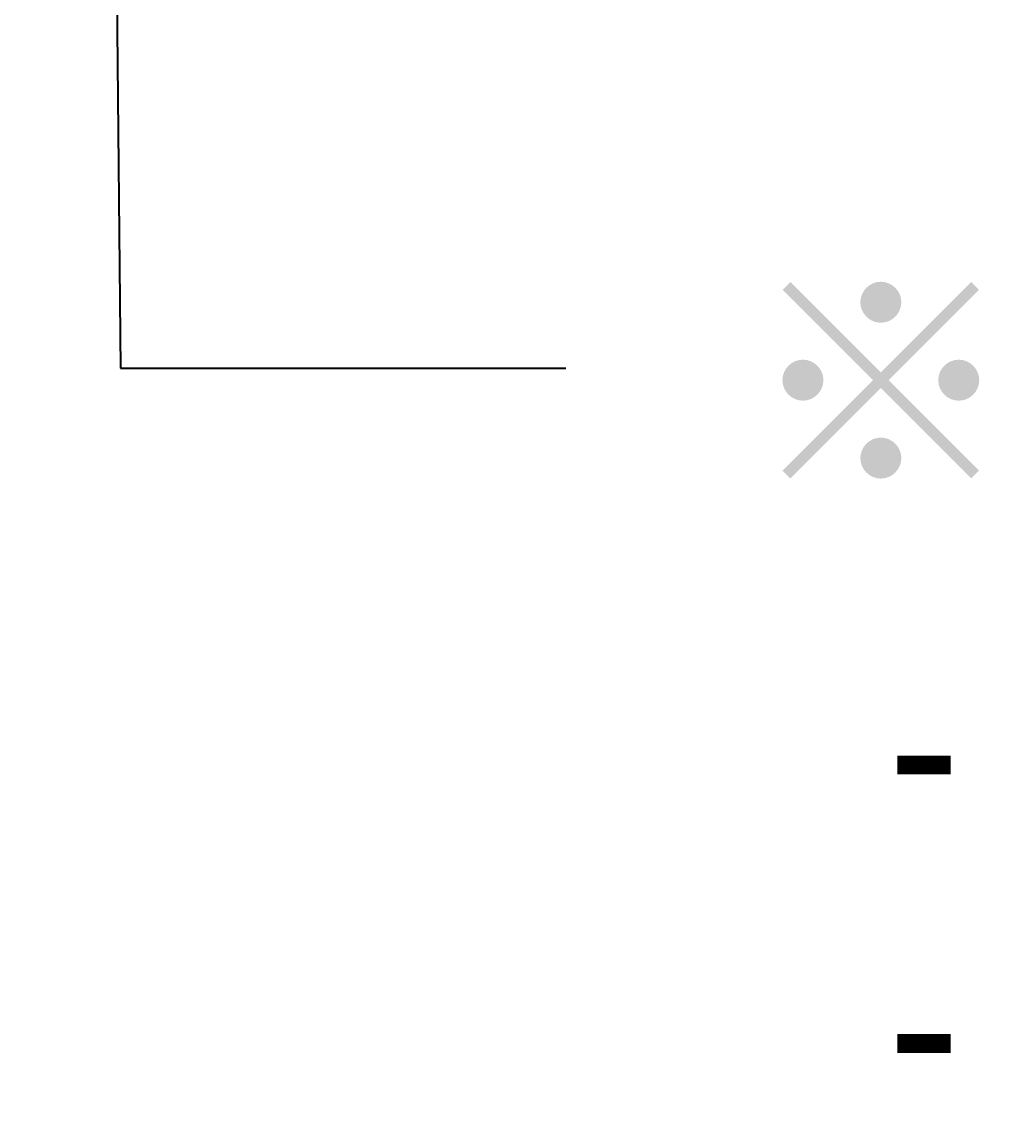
# Model space of a CAD drawing. Header units: millimetres. Extents: x 5401 to 6241, y 1473 to 2067.
# Drawn here: x 5779.13 to 5808.47, y 1616.54 to 1649.58 of the extents above; entities that cross this region are included whole.
import ezdxf

# ---------------------------------------------------------------- set-up
doc = ezdxf.new("R2010")
doc.units = ezdxf.units.MM
doc.layers.add('DIM', color=3, linetype='Continuous')
doc.layers.add('TEXT', color=2, linetype='Continuous')
doc.styles.get("Standard").update_dxf_attribs({"font": 'arial.ttf'})
doc.dimstyles.new('사본 ISO-25', dxfattribs={"dimtxt": 7, "dimasz": 7, "dimexe": 2.1, "dimexo": 2.1, "dimgap": 2, "dimtad": 1, "dimtih": 1, "dimtoh": 1, "dimdec": 1, "dimdsep": 46, "dimtxsty": 'Standard', "dimcen": 0, "dimclrd": 3, "dimclre": 3, "dimclrt": 4, "dimazin": 2, "dimtp": 0.1, "dimtm": 0.1, "dimtfac": 0.714286, "dimtdec": 1, "dimtmove": 0, "dimatfit": 3, "dimfxl": 1, "dimarcsym": 0})

msp = doc.modelspace()

# ---------------------------------------------------------------- texts
at = {"layer": 'TEXT', "attachment_point": 1}
for s, width, heights, insert, char_height in [('{\\fGulim|b0|i0|c129|p50;※ 온도조절방법}', 70.94453, [0], (5800.75, 1641.75), 6), ('\\pi-15,l20,t20;{\\fGulim|b0|i0|c129|p50;- 온수 : 시계 방향\\P\\pt20,55;- 냉수 : 시계 반대 방향}', 89.69252, [59.004], (5800.047, 1630.411), 5)]:
    msp.add_mtext_dynamic_manual_height_columns(s, width=width, gutter_width=17.5, heights=heights, dxfattribs=dict(at, insert=insert, char_height=char_height))

# ---------------------------------------------------------------- leaders
at = {"layer": 'DIM'}
msp.add_leader([(5781.129, 1735.802), (5782.073, 1639.223), (5795.412, 1639.223)], dimstyle='사본 ISO-25', override={"dimasz": 4, "dimgap": 2, "dimtad": 0, "dimldrblk": 'Dot'}, dxfattribs=at)

doc.saveas('drawing.dxf')
